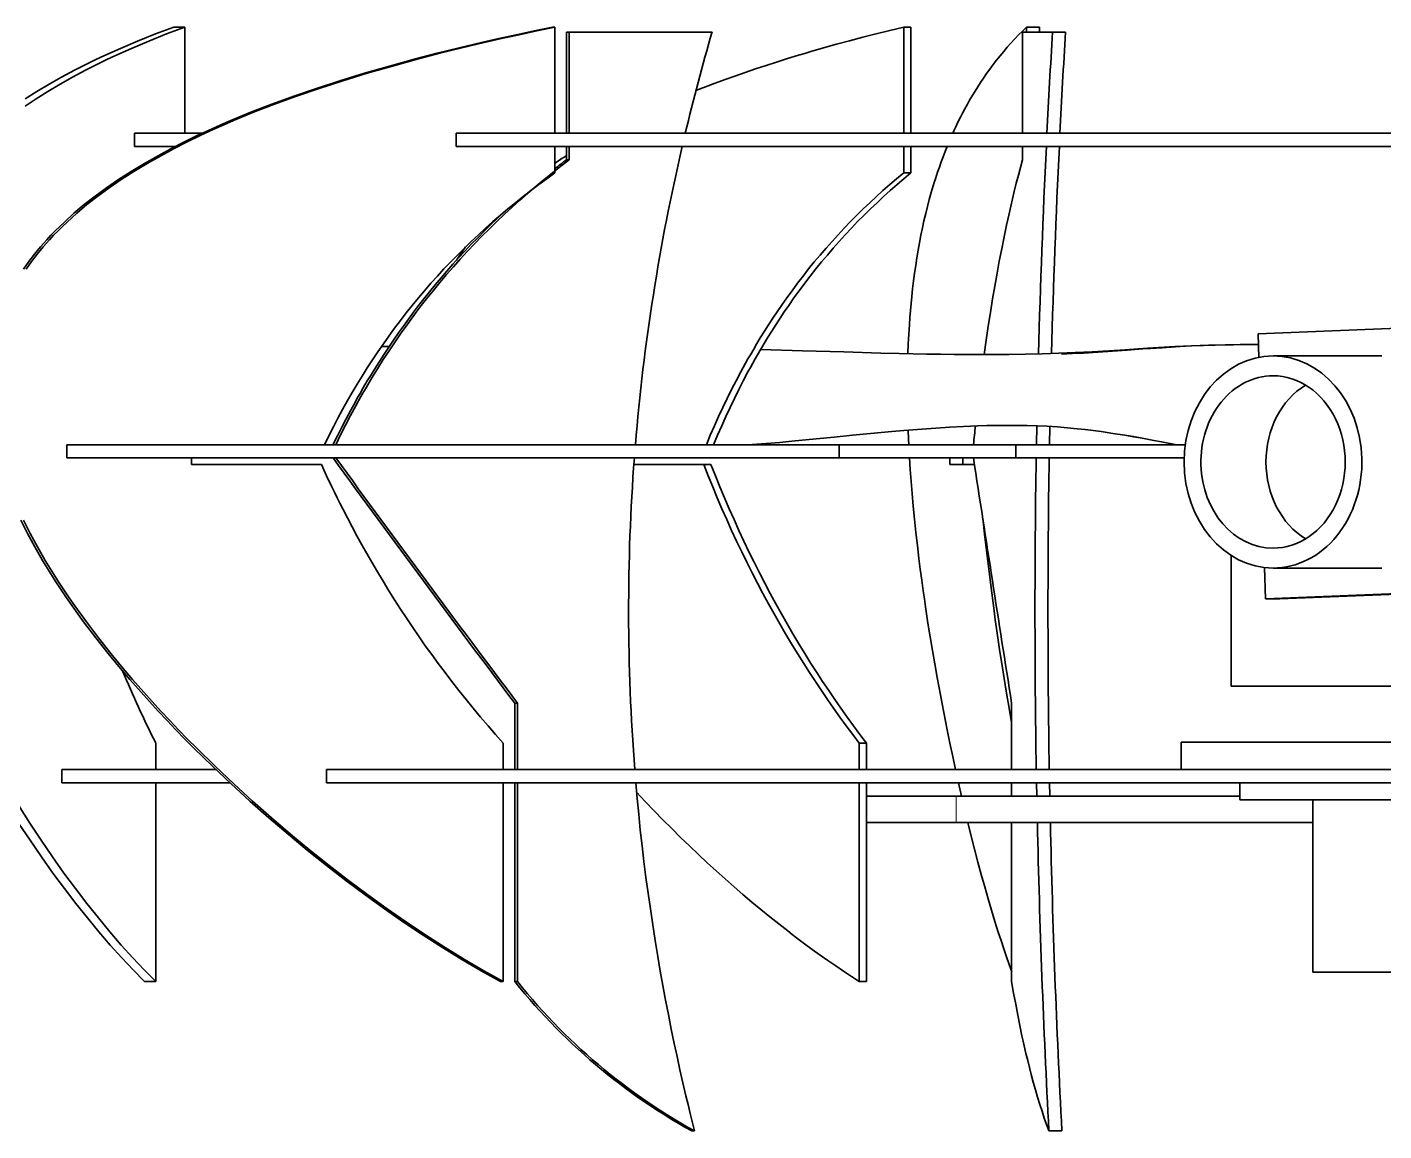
# Model space of a CAD drawing. Extents: x 174 to 1253, y 168 to 1727.
# Drawn here: x 285.6 to 387.9, y 1579.2 to 1662.5 of the extents above; entities that cross this region are included whole.
import ezdxf

# ---------------------------------------------------------------- set-up
doc = ezdxf.new("R2010")
doc.units = 0

msp = doc.modelspace()

# ---------------------------------------------------------------- linework, layer by layer
at = {"color": 7, "lineweight": 35, "ltscale": 0.020937}
msp.add_line((296.65, 1662.46), (297.48, 1662.46), dxfattribs=at)
at = {"color": 7, "lineweight": 35, "ltscale": 0.2}
for p, q in [((297.48, 1654.46), (297.48, 1662.46)), ((325.4, 1654.46), (325.4, 1662.46)), ((351.69, 1654.46), (351.69, 1662.46)), ((352.23, 1654.46), (352.23, 1662.46))]:
    msp.add_line(p, q, dxfattribs=at)
at = {"color": 7, "lineweight": 35, "ltscale": 0.005146}
for p, q in [((325.2, 1662.46), (325.4, 1662.46)), ((326.28, 1662.09), (326.48, 1662.09)), ((326.28, 1653.46), (326.48, 1653.46)), ((326.28, 1652.46), (326.48, 1652.46)), ((308.66, 1629.96), (308.87, 1629.96)), ((322.36, 1611.46), (322.57, 1611.46)), ((322.36, 1605.46), (322.57, 1605.46)), ((321.28, 1590.46), (321.49, 1590.46)), ((322.36, 1590.46), (322.57, 1590.46)), ((335.71, 1579.2), (335.91, 1579.2))]:
    msp.add_line(p, q, dxfattribs=at)
at = {"color": 7, "lineweight": 35, "ltscale": 0.01366}
for p, q in [((352.23, 1662.46), (351.69, 1662.46)), ((352.23, 1653.46), (351.69, 1653.46)), ((352.23, 1651.46), (351.69, 1651.46)), ((337.16, 1629.46), (336.61, 1629.46)), ((348.88, 1608.46), (348.34, 1608.46)), ((348.88, 1605.46), (348.34, 1605.46)), ((348.88, 1590.46), (348.34, 1590.46))]:
    msp.add_line(p, q, dxfattribs=at)
at = {"color": 7, "lineweight": 35, "ltscale": 0.024464}
for p, q in [((361.92, 1662.46), (360.94, 1662.46)), ((363.9, 1662.09), (362.92, 1662.09))]:
    msp.add_line(p, q, dxfattribs=at)
at = {"color": 7, "lineweight": 35, "ltscale": 0.00928}
for p, q in [((360.94, 1662.09), (360.94, 1662.46)), ((361.92, 1662.09), (361.92, 1662.46))]:
    msp.add_line(p, q, dxfattribs=at)
at = {"color": 7, "lineweight": 35, "ltscale": 0.19072}
for p, q in [((326.28, 1662.09), (326.28, 1654.46)), ((326.48, 1662.09), (326.48, 1654.46)), ((360.66, 1662.09), (360.66, 1654.46))]:
    msp.add_line(p, q, dxfattribs=at)
at = {"color": 7, "lineweight": 35, "ltscale": 0.269112}
msp.add_line((337.25, 1662.09), (326.48, 1662.09), dxfattribs=at)
at = {"color": 7, "lineweight": 35, "ltscale": 0.056606}
msp.add_line((362.92, 1662.09), (360.66, 1662.09), dxfattribs=at)
at = {"color": 7, "lineweight": 35, "ltscale": 0.025}
for p, q in [((293.69, 1653.46), (293.69, 1654.46)), ((317.95, 1653.46), (317.95, 1654.46)), ((326.28, 1653.46), (326.28, 1652.46)), ((326.48, 1653.46), (326.48, 1652.46)), ((360.66, 1653.46), (360.66, 1652.46)), ((288.59, 1629.96), (288.59, 1630.96)), ((346.82, 1629.96), (346.82, 1630.96)), ((360.14, 1629.96), (360.14, 1630.96)), ((288.22, 1605.46), (288.22, 1606.46)), ((308.16, 1605.46), (308.16, 1606.46))]:
    msp.add_line(p, q, dxfattribs=at)
at = {"color": 7, "lineweight": 35, "ltscale": 0.128456}
msp.add_line((298.83, 1654.46), (293.69, 1654.46), dxfattribs=at)
at = {"color": 7, "lineweight": 35}
for p, q in [((401.18, 1654.46), (317.95, 1654.46)), ((401.18, 1653.46), (317.95, 1653.46)), ((378.41, 1639.33), (416.08, 1640.83)), ((346.82, 1630.96), (288.59, 1630.96)), ((346.82, 1629.96), (288.59, 1629.96)), ((416.63, 1620.84), (378.97, 1619.34)), ((417.73, 1620.84), (380.06, 1619.34)), ((402.7, 1612.75), (379.21, 1612.75)), ((405.09, 1608.53), (375.92, 1608.53)), ((549.78, 1606.46), (308.16, 1606.46)), ((549.78, 1605.46), (308.16, 1605.46)), ((377.03, 1604.46), (355.64, 1604.46)), ((377.03, 1604.17), (413.88, 1604.17)), ((382.55, 1602.46), (355.64, 1602.46))]:
    msp.add_line(p, q, dxfattribs=at)
at = {"color": 7, "lineweight": 35, "ltscale": 0.07751}
msp.add_line((296.79, 1653.46), (293.69, 1653.46), dxfattribs=at)
at = {"color": 7, "lineweight": 35, "ltscale": 0.037372}
msp.add_line((295.3, 1653.46), (296.79, 1653.46), dxfattribs=at)
at = {"color": 7, "lineweight": 35, "ltscale": 0.097859}
msp.add_line((321.49, 1653.46), (325.4, 1653.46), dxfattribs=at)
at = {"color": 7, "lineweight": 35, "ltscale": 0.05}
for p, q in [((325.4, 1653.46), (325.4, 1651.46)), ((351.69, 1653.46), (351.69, 1651.46)), ((352.23, 1653.46), (352.23, 1651.46)), ((295.3, 1608.46), (295.3, 1606.46)), ((321.49, 1608.46), (321.49, 1606.46)), ((348.34, 1608.46), (348.34, 1606.46)), ((348.88, 1608.46), (348.88, 1606.46))]:
    msp.add_line(p, q, dxfattribs=at)
at = {"color": 7, "lineweight": 35, "ltscale": 0.122324}
for p, q in [((331.38, 1653.46), (326.48, 1653.46)), ((327.46, 1605.46), (322.57, 1605.46))]:
    msp.add_line(p, q, dxfattribs=at)
at = {"color": 7, "lineweight": 35, "ltscale": 0.083752}
msp.add_line((348.34, 1653.46), (351.69, 1653.46), dxfattribs=at)
at = {"color": 7, "lineweight": 35, "ltscale": 0.04457}
msp.add_line((378.41, 1639.33), (378.46, 1637.55), dxfattribs=at)
at = {"color": 7, "lineweight": 35, "ltscale": 0.014426}
msp.add_line((312.32, 1638.37), (312.9, 1638.37), dxfattribs=at)
at = {"color": 7, "lineweight": 35, "ltscale": 0.204906}
msp.add_line((387.73, 1637.66), (379.54, 1637.66), dxfattribs=at)
at = {"color": 7, "lineweight": 35, "ltscale": 0.035556}
msp.add_line((361.73, 1632.39), (361.7, 1630.96), dxfattribs=at)
at = {"color": 7, "lineweight": 35, "ltscale": 0.034396}
msp.add_line((362.71, 1632.34), (362.68, 1630.96), dxfattribs=at)
at = {"color": 7, "lineweight": 35, "ltscale": 0.332959}
for p, q in [((346.82, 1630.96), (360.14, 1630.96)), ((346.82, 1629.96), (360.14, 1629.96))]:
    msp.add_line(p, q, dxfattribs=at)
at = {"color": 7, "lineweight": 35, "ltscale": 0.319714}
msp.add_line((372.93, 1630.96), (360.14, 1630.96), dxfattribs=at)
at = {"color": 7, "lineweight": 35, "ltscale": 0.0125}
msp.add_line((298, 1629.96), (298, 1629.46), dxfattribs=at)
at = {"color": 7, "lineweight": 35, "ltscale": 0.342505}
msp.add_line((322.57, 1629.96), (308.87, 1629.96), dxfattribs=at)
at = {"color": 7, "lineweight": 35, "ltscale": 0.012515}
for p, q in [((355.18, 1629.96), (355.18, 1629.46)), ((356.16, 1629.96), (356.16, 1629.46))]:
    msp.add_line(p, q, dxfattribs=at)
at = {"color": 7, "lineweight": 35, "ltscale": 0.317586}
msp.add_line((372.84, 1629.96), (360.14, 1629.96), dxfattribs=at)
at = {"color": 7, "lineweight": 35, "ltscale": 0.244652}
msp.add_line((298, 1629.46), (307.79, 1629.46), dxfattribs=at)
at = {"color": 7, "lineweight": 35, "ltscale": 0.131856}
msp.add_line((331.34, 1629.46), (336.61, 1629.46), dxfattribs=at)
at = {"color": 7, "lineweight": 35, "ltscale": 0.04629}
msp.add_line((355.18, 1629.46), (357.03, 1629.46), dxfattribs=at)
at = {"color": 7, "lineweight": 35, "ltscale": 0.24646}
msp.add_line((376.37, 1612.75), (376.37, 1622.61), dxfattribs=at)
at = {"color": 7, "lineweight": 35, "ltscale": 0.058693}
msp.add_line((378.9, 1621.69), (378.97, 1619.34), dxfattribs=at)
at = {"color": 7, "lineweight": 35, "ltscale": 0.204905}
msp.add_line((387.73, 1621.66), (379.54, 1621.66), dxfattribs=at)
at = {"color": 7, "lineweight": 35, "ltscale": 0.027321}
msp.add_line((380.06, 1619.34), (378.97, 1619.34), dxfattribs=at)
at = {"color": 7, "lineweight": 35, "ltscale": 0.071155}
msp.add_line((379.21, 1612.75), (376.37, 1612.75), dxfattribs=at)
at = {"color": 7, "lineweight": 35, "ltscale": 0.125}
for p, q in [((322.36, 1611.46), (322.36, 1606.46)), ((322.57, 1611.46), (322.57, 1606.46)), ((359.83, 1611.46), (359.83, 1606.46))]:
    msp.add_line(p, q, dxfattribs=at)
at = {"color": 7, "lineweight": 35, "ltscale": 0.082632}
msp.add_line((375.92, 1608.53), (372.62, 1608.53), dxfattribs=at)
at = {"color": 7, "lineweight": 35, "ltscale": 0.051715}
msp.add_line((372.62, 1606.46), (372.62, 1608.53), dxfattribs=at)
at = {"color": 7, "lineweight": 35, "ltscale": 0.290092}
msp.add_line((299.83, 1606.46), (288.22, 1606.46), dxfattribs=at)
at = {"color": 7, "lineweight": 35, "ltscale": 0.316525}
msp.add_line((300.89, 1605.46), (288.22, 1605.46), dxfattribs=at)
at = {"color": 7, "lineweight": 35, "ltscale": 0.081929}
msp.add_line((292.02, 1605.46), (295.3, 1605.46), dxfattribs=at)
at = {"color": 7, "lineweight": 35, "ltscale": 0.375}
for p, q in [((295.3, 1605.46), (295.3, 1590.46)), ((321.49, 1605.46), (321.49, 1590.46)), ((322.36, 1605.46), (322.36, 1590.46)), ((322.57, 1605.46), (322.57, 1590.46)), ((348.34, 1605.46), (348.34, 1590.46)), ((348.88, 1605.46), (348.88, 1590.46))]:
    msp.add_line(p, q, dxfattribs=at)
at = {"color": 7, "lineweight": 35, "ltscale": 0.146728}
msp.add_line((315.62, 1605.46), (321.49, 1605.46), dxfattribs=at)
at = {"color": 7, "lineweight": 35, "ltscale": 0.125577}
msp.add_line((343.31, 1605.46), (348.34, 1605.46), dxfattribs=at)
at = {"color": 7, "lineweight": 35, "ltscale": 0.025643}
msp.add_line((355.83, 1605.46), (356.05, 1604.46), dxfattribs=at)
at = {"color": 7, "lineweight": 35, "ltscale": 0.024997}
msp.add_line((359.83, 1605.46), (359.83, 1604.46), dxfattribs=at)
at = {"color": 7, "lineweight": 35, "ltscale": 0.025132}
for p, q in [((361.71, 1605.47), (361.73, 1604.46)), ((362.69, 1605.47), (362.71, 1604.46))]:
    msp.add_line(p, q, dxfattribs=at)
at = {"color": 7, "lineweight": 35, "ltscale": 0.032352}
msp.add_line((377.03, 1605.46), (377.03, 1604.17), dxfattribs=at)
at = {"color": 7, "lineweight": 35, "ltscale": 0.168857}
for p, q in [((348.88, 1604.46), (355.64, 1604.46)), ((348.88, 1602.46), (355.64, 1602.46))]:
    msp.add_line(p, q, dxfattribs=at)
at = {"color": 7, "lineweight": 13, "ltscale": 0.05}
msp.add_line((355.64, 1604.46), (355.64, 1602.46), dxfattribs=at)
at = {"color": 7, "lineweight": 35, "ltscale": 0.325003}
msp.add_line((382.55, 1604.17), (382.55, 1591.17), dxfattribs=at)
at = {"color": 7, "lineweight": 35, "ltscale": 0.300003}
msp.add_line((359.83, 1602.46), (359.83, 1590.46), dxfattribs=at)
at = {"color": 7, "lineweight": 35, "ltscale": 0.36377}
msp.add_line((382.55, 1591.17), (397.1, 1591.17), dxfattribs=at)
at = {"color": 7, "lineweight": 35, "ltscale": 0.020938}
msp.add_line((294.46, 1590.46), (295.3, 1590.46), dxfattribs=at)
at = {"color": 7, "lineweight": 35, "ltscale": 0.024465}
msp.add_line((363.62, 1579.2), (362.64, 1579.2), dxfattribs=at)
at = {"color": 7, "lineweight": 35}
for points in [[(325.2, 1662.46), (323.83, 1662.18), (322.48, 1661.89), (321.16, 1661.6), (319.86, 1661.3), (318.17, 1660.9), (316.51, 1660.49), (314.89, 1660.07), (312.93, 1659.53), (311.03, 1658.98), (309.19, 1658.42), (307.42, 1657.84), (305.71, 1657.25), (304.06, 1656.65), (302.47, 1656.04), (300.95, 1655.41), (300.21, 1655.09), (299.49, 1654.77), (298.43, 1654.28), (297.42, 1653.78), (296.43, 1653.27), (295.48, 1652.76), (294.44, 1652.17), (293.44, 1651.57), (292.49, 1650.96), (291.58, 1650.34), (290.72, 1649.71), (289.91, 1649.07), (289.13, 1648.42), (288.41, 1647.76), (288.06, 1647.43), (287.72, 1647.09), (287.4, 1646.76), (287.08, 1646.42), (286.6, 1645.88), (286.15, 1645.33), (285.73, 1644.77), (285.33, 1644.21)], [(297.48, 1662.46), (296.1, 1661.95), (294.77, 1661.41), (293.47, 1660.86), (292.84, 1660.58), (292.21, 1660.3), (291.61, 1660.01), (291.01, 1659.72), (290, 1659.21), (289.03, 1658.69), (288.09, 1658.16), (287.17, 1657.61), (286.29, 1657.06), (285.44, 1656.49)], [(296.65, 1662.46), (295.27, 1661.95), (293.93, 1661.41), (292.64, 1660.86), (292, 1660.58), (291.38, 1660.3), (290.77, 1660.01), (290.17, 1659.72), (289.17, 1659.21), (288.19, 1658.69), (287.25, 1658.16), (286.34, 1657.61), (285.46, 1657.06)], [(325.4, 1662.46), (324.03, 1662.18), (322.69, 1661.89), (321.37, 1661.6), (320.07, 1661.3), (318.37, 1660.9), (316.72, 1660.49), (315.1, 1660.07), (313.14, 1659.53), (311.24, 1658.98), (309.4, 1658.42), (307.62, 1657.84), (305.91, 1657.25), (304.26, 1656.65), (302.68, 1656.04), (301.16, 1655.41), (300.42, 1655.09), (299.69, 1654.77), (298.64, 1654.28), (297.62, 1653.78), (296.64, 1653.27), (295.69, 1652.76), (294.64, 1652.17), (293.65, 1651.57), (292.7, 1650.96), (291.79, 1650.34), (290.93, 1649.71), (290.11, 1649.07), (289.34, 1648.42), (288.61, 1647.76), (288.26, 1647.43), (287.93, 1647.09), (287.6, 1646.76), (287.29, 1646.42), (286.81, 1645.88), (286.36, 1645.33), (285.93, 1644.77), (285.53, 1644.21)], [(351.69, 1662.46), (350.64, 1662.21), (349.61, 1661.96), (348.6, 1661.7), (347.6, 1661.43), (346.62, 1661.17), (345.65, 1660.9), (344.7, 1660.62), (344.23, 1660.48), (343.76, 1660.34), (342.93, 1660.09), (342.11, 1659.83), (341.31, 1659.57), (340.52, 1659.31), (339.74, 1659.04), (338.97, 1658.77), (338.22, 1658.5), (337.47, 1658.23), (336.74, 1657.95), (336.03, 1657.67)], [(360.94, 1662.46), (360.64, 1662.17), (360.35, 1661.87), (360.06, 1661.57), (359.78, 1661.26), (359.5, 1660.95), (359.23, 1660.63), (358.96, 1660.3), (358.7, 1659.97), (358.44, 1659.64), (358.19, 1659.3), (357.94, 1658.96), (357.7, 1658.61), (357.48, 1658.28), (357.27, 1657.96), (357.07, 1657.63), (356.86, 1657.29), (356.66, 1656.95), (356.47, 1656.61), (356.3, 1656.3), (356.13, 1655.98), (355.97, 1655.66), (355.81, 1655.34), (355.7, 1655.12), (355.6, 1654.9), (355.5, 1654.68), (355.39, 1654.46)], [(354.97, 1653.46), (354.81, 1653.08), (354.66, 1652.69), (354.52, 1652.3), (354.38, 1651.91), (354.24, 1651.51), (354.16, 1651.26), (354.08, 1651.01), (354, 1650.75), (353.92, 1650.5), (353.77, 1649.98), (353.62, 1649.46), (353.48, 1648.93), (353.35, 1648.4), (353.22, 1647.86), (353.1, 1647.31), (352.99, 1646.76), (352.88, 1646.2), (352.78, 1645.64), (352.68, 1645.07), (352.6, 1644.49), (352.51, 1643.91), (352.44, 1643.33), (352.36, 1642.73), (352.3, 1642.14), (352.25, 1641.61), (352.2, 1641.08), (352.16, 1640.55), (352.12, 1640.01), (352.1, 1639.65), (352.07, 1639.29), (352.06, 1638.93), (352.04, 1638.56), (352.01, 1637.83)], [(326.48, 1652.46), (325.84, 1651.97), (325.21, 1651.48), (324.59, 1650.97), (323.97, 1650.46), (323.36, 1649.94), (322.76, 1649.42), (322.17, 1648.89), (321.59, 1648.35), (321.01, 1647.8), (320.45, 1647.25), (319.89, 1646.69), (319.34, 1646.12), (318.8, 1645.55), (318.26, 1644.97), (317.74, 1644.38), (317.22, 1643.79), (316.71, 1643.19), (316.21, 1642.58), (315.72, 1641.96), (315.32, 1641.46), (314.94, 1640.95), (314.55, 1640.43), (314.17, 1639.91), (313.8, 1639.39), (313.49, 1638.95), (313.19, 1638.5), (312.89, 1638.05), (312.67, 1637.72), (312.45, 1637.38), (312.02, 1636.69), (311.6, 1636), (311.18, 1635.3), (310.77, 1634.6), (310.38, 1633.89), (309.99, 1633.17), (309.61, 1632.44), (309.23, 1631.7), (308.87, 1630.96)], [(360.66, 1652.46), (360.5, 1651.88), (360.34, 1651.29), (360.18, 1650.69), (360.03, 1650.07), (359.9, 1649.52), (359.77, 1648.96), (359.64, 1648.39), (359.54, 1647.96), (359.45, 1647.53), (359.26, 1646.64), (359.08, 1645.74), (358.9, 1644.82), (358.73, 1643.89), (358.56, 1642.93), (358.39, 1641.96), (358.23, 1640.94), (358.07, 1639.9), (357.91, 1638.84), (357.76, 1637.76)], [(325.4, 1651.46), (324.79, 1651.03), (324.18, 1650.58), (323.59, 1650.14), (323, 1649.68), (322.42, 1649.22), (321.84, 1648.75), (321.28, 1648.27), (320.72, 1647.79), (320.17, 1647.3), (319.63, 1646.8), (319.09, 1646.3), (318.57, 1645.79), (318.05, 1645.27), (317.54, 1644.75), (317.03, 1644.22), (316.54, 1643.68), (316.05, 1643.14), (315.57, 1642.58), (315.1, 1642.03), (314.64, 1641.46), (314.19, 1640.9), (313.74, 1640.33), (313.31, 1639.75), (312.88, 1639.16), (312.46, 1638.57), (312.05, 1637.98), (311.65, 1637.37), (311.25, 1636.76), (310.86, 1636.14), (310.48, 1635.52), (310.11, 1634.89), (309.74, 1634.25), (309.38, 1633.61), (309.03, 1632.96), (308.69, 1632.3), (308.35, 1631.63), (308.03, 1630.96)], [(351.69, 1651.46), (351.16, 1651.03), (350.64, 1650.58), (350.13, 1650.14), (349.63, 1649.68), (349.13, 1649.22), (348.64, 1648.75), (348.16, 1648.27), (347.68, 1647.79), (347.21, 1647.3), (346.74, 1646.8), (346.29, 1646.3), (345.84, 1645.79), (345.39, 1645.27), (344.95, 1644.75), (344.52, 1644.22), (344.1, 1643.68), (343.68, 1643.14), (343.27, 1642.58), (342.87, 1642.03), (342.47, 1641.46), (342.15, 1640.98), (341.82, 1640.5), (341.5, 1640.01), (341.19, 1639.52), (340.88, 1639.02), (340.63, 1638.6), (340.38, 1638.18), (340.13, 1637.75), (339.95, 1637.43), (339.77, 1637.11), (339.59, 1636.78), (339.41, 1636.45), (339.06, 1635.79), (338.71, 1635.12), (338.38, 1634.45), (338.05, 1633.77), (337.73, 1633.08), (337.42, 1632.38), (337.11, 1631.67), (336.82, 1630.96)], [(352.23, 1651.46), (351.71, 1651.03), (351.19, 1650.58), (350.68, 1650.14), (350.18, 1649.68), (349.68, 1649.22), (349.19, 1648.75), (348.7, 1648.27), (348.22, 1647.79), (347.75, 1647.3), (347.29, 1646.8), (346.83, 1646.3), (346.38, 1645.79), (345.94, 1645.27), (345.5, 1644.75), (345.07, 1644.22), (344.65, 1643.68), (344.23, 1643.14), (343.82, 1642.58), (343.42, 1642.03), (343.02, 1641.46), (342.69, 1640.98), (342.37, 1640.5), (342.05, 1640.01), (341.74, 1639.52), (341.43, 1639.02), (341.17, 1638.6), (340.92, 1638.18), (340.68, 1637.75), (340.49, 1637.43), (340.31, 1637.11), (340.13, 1636.78), (339.95, 1636.45), (339.6, 1635.79), (339.26, 1635.12), (338.93, 1634.45), (338.6, 1633.77), (338.28, 1633.08), (337.97, 1632.38), (337.66, 1631.68), (337.36, 1630.96)], [(321.53, 1648.49), (321.03, 1648.02), (320.54, 1647.54), (320.05, 1647.06), (319.57, 1646.57), (319.09, 1646.08), (318.62, 1645.58), (318.16, 1645.08), (317.7, 1644.58), (317.25, 1644.06), (316.81, 1643.55), (316.37, 1643.02), (315.94, 1642.5), (315.51, 1641.96), (315.12, 1641.46), (314.73, 1640.95), (314.35, 1640.43), (313.97, 1639.91), (313.59, 1639.39), (313.23, 1638.86), (312.87, 1638.32), (312.51, 1637.78), (312.16, 1637.24), (311.81, 1636.69), (311.53, 1636.23), (311.25, 1635.77), (310.97, 1635.3), (310.7, 1634.83), (310.52, 1634.52), (310.35, 1634.2), (310, 1633.57), (309.65, 1632.92), (309.32, 1632.28), (308.99, 1631.62), (308.66, 1630.96)], [(340.91, 1638.15), (344.05, 1638.05), (347.18, 1637.96), (349.97, 1637.88), (351.36, 1637.84), (353.44, 1637.8), (354.47, 1637.78), (355.5, 1637.77), (356.87, 1637.76), (358.24, 1637.76), (359.61, 1637.77), (360.87, 1637.79), (362.12, 1637.82), (363.38, 1637.86), (364.63, 1637.92), (365.89, 1637.98), (366.72, 1638.03), (368.4, 1638.13), (370.07, 1638.24), (370.91, 1638.29), (372.16, 1638.36), (373.42, 1638.42), (374.67, 1638.47), (375.92, 1638.5), (377.18, 1638.52), (378.43, 1638.53)], [(378.43, 1638.52), (377.74, 1638.52), (377.06, 1638.51), (376.56, 1638.5), (376.06, 1638.49), (375.17, 1638.47), (374.29, 1638.44), (373.4, 1638.41), (372.51, 1638.36), (371.85, 1638.32), (371.19, 1638.28), (370.31, 1638.23), (369.72, 1638.19), (368.55, 1638.1), (367.08, 1638), (366.35, 1637.95), (365.25, 1637.88), (364.43, 1637.83), (363.6, 1637.79)], [(378.43, 1638.52), (377.74, 1638.52), (377.06, 1638.51), (376.56, 1638.5), (376.06, 1638.49), (375.17, 1638.47), (374.29, 1638.44), (373.4, 1638.41), (372.51, 1638.36), (371.85, 1638.32), (371.19, 1638.28), (370.31, 1638.23), (369.72, 1638.19), (368.55, 1638.1), (367.08, 1638), (366.35, 1637.95), (365.25, 1637.88), (364.43, 1637.83), (363.6, 1637.79)], [(372.29, 1630.96), (371.13, 1631.18), (370.55, 1631.29), (369.68, 1631.45), (369.02, 1631.57), (368.37, 1631.68), (367.47, 1631.82), (367.02, 1631.89), (366.58, 1631.95), (365.98, 1632.03), (365.38, 1632.11), (364.78, 1632.17), (364.03, 1632.24), (363.28, 1632.3), (362.52, 1632.35), (361.77, 1632.38), (361.01, 1632.41), (360.21, 1632.42), (359.4, 1632.42), (358.69, 1632.41), (357.97, 1632.4), (357.27, 1632.38), (356.74, 1632.36), (356.21, 1632.33), (355.16, 1632.28), (354.12, 1632.22), (353.08, 1632.14), (352.39, 1632.09), (351.7, 1632.03), (350.8, 1631.96), (349.2, 1631.81), (347.82, 1631.67), (346.45, 1631.54), (345.08, 1631.4), (343.26, 1631.23), (342.34, 1631.14), (341.31, 1631.05), (340.27, 1630.97)], [(372.29, 1630.96), (371.13, 1631.18), (370.55, 1631.29), (369.68, 1631.45), (369.02, 1631.56), (368.37, 1631.68), (367.47, 1631.82), (367.03, 1631.89), (366.58, 1631.95), (365.98, 1632.03), (365.38, 1632.11), (364.78, 1632.17), (364.03, 1632.24), (363.28, 1632.3), (362.52, 1632.35), (361.77, 1632.38), (361.01, 1632.41), (360.2, 1632.42), (359.4, 1632.42), (358.68, 1632.41), (357.97, 1632.4), (357.26, 1632.38), (356.73, 1632.36), (356.2, 1632.33), (355.16, 1632.28), (354.12, 1632.22), (353.07, 1632.14), (352.38, 1632.09), (351.7, 1632.03), (350.8, 1631.96), (349.2, 1631.81), (347.82, 1631.67), (346.45, 1631.54), (345.08, 1631.4), (343.26, 1631.22), (342.34, 1631.14), (341.31, 1631.05), (340.27, 1630.97)], [(352.13, 1629.96), (352.19, 1629.08), (352.25, 1628.19), (352.32, 1627.29), (352.41, 1626.32), (352.5, 1625.34), (352.61, 1624.35), (352.72, 1623.37), (352.84, 1622.39), (352.94, 1621.57), (353.05, 1620.75), (353.16, 1619.94), (353.25, 1619.33), (353.34, 1618.72), (353.52, 1617.51), (353.69, 1616.47), (353.86, 1615.44), (354.03, 1614.42), (354.21, 1613.41), (354.33, 1612.75), (354.46, 1612.09), (354.58, 1611.42), (354.71, 1610.76), (354.97, 1609.46), (355.18, 1608.45), (355.39, 1607.45), (355.6, 1606.46)], [(307.79, 1629.46), (308.18, 1628.62), (308.58, 1627.78), (308.78, 1627.37), (308.98, 1626.95), (309.19, 1626.54), (309.4, 1626.13), (309.75, 1625.44), (310.1, 1624.76), (310.47, 1624.09), (310.84, 1623.42), (311.21, 1622.75), (311.59, 1622.09), (312.01, 1621.37), (312.44, 1620.66), (312.87, 1619.95), (313.31, 1619.25), (313.76, 1618.55), (314.22, 1617.85), (314.68, 1617.17), (315.15, 1616.48), (315.62, 1615.8), (316.11, 1615.13), (316.59, 1614.46), (317.11, 1613.78), (317.63, 1613.09), (318.16, 1612.42), (318.7, 1611.74), (319.24, 1611.08), (319.79, 1610.42), (320.35, 1609.76), (320.91, 1609.11), (321.49, 1608.46)], [(336.61, 1629.46), (336.95, 1628.62), (337.29, 1627.78), (337.63, 1626.95), (337.99, 1626.13), (338.35, 1625.31), (338.72, 1624.49), (339.09, 1623.69), (339.48, 1622.88), (339.87, 1622.09), (340.26, 1621.3), (340.67, 1620.52), (341.08, 1619.74), (341.49, 1618.97), (341.92, 1618.2), (342.35, 1617.44), (342.79, 1616.69), (343.24, 1615.94), (343.69, 1615.2), (344.15, 1614.46), (344.59, 1613.78), (345.04, 1613.09), (345.49, 1612.42), (345.95, 1611.74), (346.41, 1611.08), (346.88, 1610.42), (347.36, 1609.76), (347.85, 1609.11), (348.34, 1608.46)], [(337.16, 1629.46), (337.49, 1628.62), (337.83, 1627.78), (338.18, 1626.95), (338.53, 1626.13), (338.9, 1625.31), (339.26, 1624.49), (339.64, 1623.69), (340.02, 1622.88), (340.41, 1622.09), (340.81, 1621.3), (341.21, 1620.52), (341.62, 1619.74), (342.04, 1618.97), (342.47, 1618.2), (342.9, 1617.44), (343.34, 1616.69), (343.78, 1615.94), (344.24, 1615.2), (344.7, 1614.46), (345.14, 1613.78), (345.58, 1613.09), (346.04, 1612.42), (346.49, 1611.74), (346.96, 1611.08), (347.43, 1610.42), (347.91, 1609.76), (348.39, 1609.11), (348.88, 1608.46)], [(285.12, 1625.27), (285.63, 1624.26), (286.17, 1623.25), (286.76, 1622.23), (287.38, 1621.22), (287.76, 1620.62), (288.16, 1620.01), (288.57, 1619.41), (288.99, 1618.8), (289.86, 1617.6), (290.77, 1616.4), (291.71, 1615.22), (292.52, 1614.23), (293.35, 1613.26), (294.19, 1612.3), (294.83, 1611.58), (295.49, 1610.87), (296.15, 1610.16), (296.82, 1609.46), (297.5, 1608.76), (298.18, 1608.07), (299.57, 1606.71), (300.98, 1605.38), (302.4, 1604.08), (303.83, 1602.81), (305.27, 1601.58), (306.71, 1600.38), (308.17, 1599.22), (309.62, 1598.1), (311.08, 1597.01), (312.54, 1595.96), (313.99, 1594.95), (315.45, 1593.97), (316.91, 1593.04), (318.37, 1592.14), (319.83, 1591.28), (321.28, 1590.46)], [(285.32, 1625.27), (285.83, 1624.26), (286.38, 1623.25), (286.96, 1622.23), (287.58, 1621.22), (287.97, 1620.62), (288.36, 1620.01), (288.78, 1619.41), (289.2, 1618.8), (290.07, 1617.6), (290.97, 1616.4), (291.92, 1615.22), (292.72, 1614.23), (293.55, 1613.26), (294.4, 1612.3), (295.04, 1611.58), (295.69, 1610.87), (296.35, 1610.16), (297.02, 1609.46), (297.7, 1608.76), (298.39, 1608.07), (299.78, 1606.71), (301.18, 1605.38), (302.6, 1604.08), (304.03, 1602.81), (305.47, 1601.58), (306.92, 1600.38), (308.37, 1599.22), (309.83, 1598.1), (311.28, 1597.01), (312.74, 1595.96), (314.2, 1594.95), (315.66, 1593.97), (317.12, 1593.04), (318.57, 1592.14), (320.03, 1591.28), (321.49, 1590.46)], [(357.65, 1625.42), (357.81, 1623.99), (357.98, 1622.57), (358.15, 1621.17), (358.33, 1619.79), (358.51, 1618.43), (358.6, 1617.76), (358.7, 1617.09), (358.82, 1616.21), (358.95, 1615.33), (359.09, 1614.46), (359.27, 1613.33), (359.45, 1612.21), (359.64, 1611.1), (359.83, 1610.01)], [(331.49, 1605.46), (331.6, 1604.27), (331.71, 1603.08), (331.83, 1601.89), (331.97, 1600.7), (332.11, 1599.51), (332.26, 1598.32), (332.42, 1597.13), (332.59, 1595.94), (332.77, 1594.74), (332.95, 1593.55), (333.15, 1592.36), (333.34, 1591.26), (333.53, 1590.17), (333.74, 1589.07), (333.95, 1587.98), (334.17, 1586.88), (334.39, 1585.79), (334.6, 1584.8), (334.82, 1583.81), (335.04, 1582.82), (335.27, 1581.84), (335.43, 1581.18), (335.59, 1580.52), (335.91, 1579.2)], [(331.55, 1604.74), (332.21, 1604.04), (332.87, 1603.35), (333.54, 1602.67), (334.2, 1602), (334.87, 1601.34), (335.54, 1600.7), (336.21, 1600.06), (336.88, 1599.43), (337.55, 1598.82), (338.23, 1598.21), (338.9, 1597.62), (339.57, 1597.03), (340.25, 1596.46), (340.92, 1595.9), (341.6, 1595.35), (342.27, 1594.81), (342.95, 1594.28), (343.28, 1594.02), (343.62, 1593.77), (344.21, 1593.32), (344.8, 1592.89), (345.39, 1592.46), (345.98, 1592.05), (346.57, 1591.64), (347.16, 1591.24), (347.75, 1590.85), (348.34, 1590.46)], [(284.95, 1603.76), (285.8, 1602.42), (286.66, 1601.13), (287.52, 1599.87), (288.38, 1598.65), (289.24, 1597.48), (290.11, 1596.35), (290.97, 1595.26), (291.84, 1594.21), (292.7, 1593.21), (293.57, 1592.25), (294.43, 1591.34), (295.3, 1590.46)], [(284.96, 1602.42), (285.82, 1601.13), (286.68, 1599.87), (287.54, 1598.65), (288.41, 1597.48), (289.27, 1596.35), (290.14, 1595.26), (291, 1594.21), (291.87, 1593.21), (292.73, 1592.25), (293.6, 1591.34), (294.46, 1590.46)], [(356.53, 1602.46), (356.78, 1601.44), (357.04, 1600.45), (357.29, 1599.47), (357.54, 1598.53), (357.8, 1597.61), (358.06, 1596.71), (358.31, 1595.84), (358.57, 1595), (358.69, 1594.59), (358.82, 1594.19), (359.03, 1593.55), (359.23, 1592.94), (359.44, 1592.34), (359.64, 1591.76), (359.84, 1591.19)], [(322.36, 1590.46), (322.74, 1590), (323.12, 1589.55), (323.5, 1589.1), (323.89, 1588.66), (324.28, 1588.23), (324.68, 1587.8), (325.08, 1587.37), (325.48, 1586.96), (325.9, 1586.54), (326.31, 1586.14), (326.73, 1585.74), (327.16, 1585.34), (327.59, 1584.96), (328.02, 1584.57), (328.46, 1584.2), (328.9, 1583.83), (329.35, 1583.46), (329.81, 1583.1), (330.28, 1582.74), (330.75, 1582.39), (331.22, 1582.04), (331.7, 1581.7), (332.19, 1581.37), (332.67, 1581.04), (333.17, 1580.72), (333.67, 1580.4), (334.17, 1580.09), (334.68, 1579.79), (335.19, 1579.49), (335.71, 1579.2)], [(322.57, 1590.46), (322.94, 1590), (323.32, 1589.55), (323.7, 1589.1), (324.09, 1588.66), (324.49, 1588.23), (324.88, 1587.8), (325.28, 1587.37), (325.69, 1586.96), (326.1, 1586.54), (326.52, 1586.14), (326.94, 1585.74), (327.36, 1585.34), (327.79, 1584.96), (328.23, 1584.57), (328.67, 1584.2), (329.11, 1583.83), (329.56, 1583.46), (330.02, 1583.1), (330.48, 1582.74), (330.95, 1582.39), (331.43, 1582.04), (331.91, 1581.7), (332.39, 1581.37), (332.88, 1581.04), (333.37, 1580.72), (333.87, 1580.4), (334.38, 1580.09), (334.88, 1579.79), (335.4, 1579.49), (335.91, 1579.2)], [(359.83, 1590.46), (359.98, 1589.6), (360.14, 1588.76), (360.29, 1587.94), (360.45, 1587.14), (360.61, 1586.36), (360.7, 1585.98), (360.78, 1585.61), (360.91, 1585.05), (361.04, 1584.51), (361.17, 1583.98), (361.3, 1583.46), (361.46, 1582.87), (361.62, 1582.3), (361.78, 1581.74), (361.95, 1581.2), (362.12, 1580.68), (362.29, 1580.17), (362.46, 1579.68), (362.55, 1579.44), (362.64, 1579.2)]]:
    msp.add_lwpolyline(points, dxfattribs=at)
for centre, radius, start, end in [((493.98, 1616.46), 163.24, 163.766, 166.5367), ((1065.67, 1619.08), 704.07, 176.49742, 177.11921), ((1066.65, 1619.08), 704.07, 176.49742, 177.11921), ((486.4, 1618.14), 155.47, 166.8682, 175.2691), ((1072.46, 1618.76), 710.86, 177.20135, 178.46414), ((1073.43, 1618.76), 710.85, 177.20135, 178.46171), ((347.54, 1619.79), 39.25, 122.8001, 124.3334), ((363.39, 1603.25), 61.64, 127.0239, 128.0504), ((334.73, 1634.17), 19.88, 143.9118, 147.4385), ((446.66, 1635.62), 94.7, 182.1547, 182.8199), ((572.31, 1609.12), 216.46, 173.8327, 174.2073), ((1543.98, 2530.46), 1528.69, 216.09043, 216.95326), ((1544.19, 2530.46), 1528.69, 216.09043, 216.95326), ((484.29, 1618.44), 153.34, 175.6903, 184.4793), ((4221.73, 2222.5), 3909.94, 188.71656, 188.99093), ((1089.57, 1618.44), 727.98, 179.09279, 180.94259), ((1090.55, 1618.44), 727.98, 179.09279, 180.94259), ((375.85, 1648.75), 90.07, 202.768, 206.5715), ((1109.89, 1618.83), 748.3, 181.25361, 183.03608), ((1110.87, 1618.83), 748.3, 181.25335, 183.03608)]:
    msp.add_arc(centre, radius, start, end, dxfattribs=at)
for centre, major_axis, start_param, end_param in [((379.54, 1629.66), (0, 8), 0.00004, 3.141632), ((379.54, 1629.66), (0, 8), 4.745703, 6.283225), ((379.54, 1629.66), (0, 6.5), 0.00004, 1.60411), ((379.54, 1629.66), (0, 6.5), 3.141632, 6.283225), ((384.45, 1629.66), (0, 6.5), 0.468715, 2.672891), ((379.54, 1629.66), (0, 8), 3.141632, 4.745703), ((379.54, 1629.66), (0, 6.5), 1.60411, 3.141632)]:
    msp.add_ellipse(centre, major_axis=major_axis, ratio=0.837515, start_param=start_param, end_param=end_param, dxfattribs=at)

doc.saveas('drawing.dxf')
